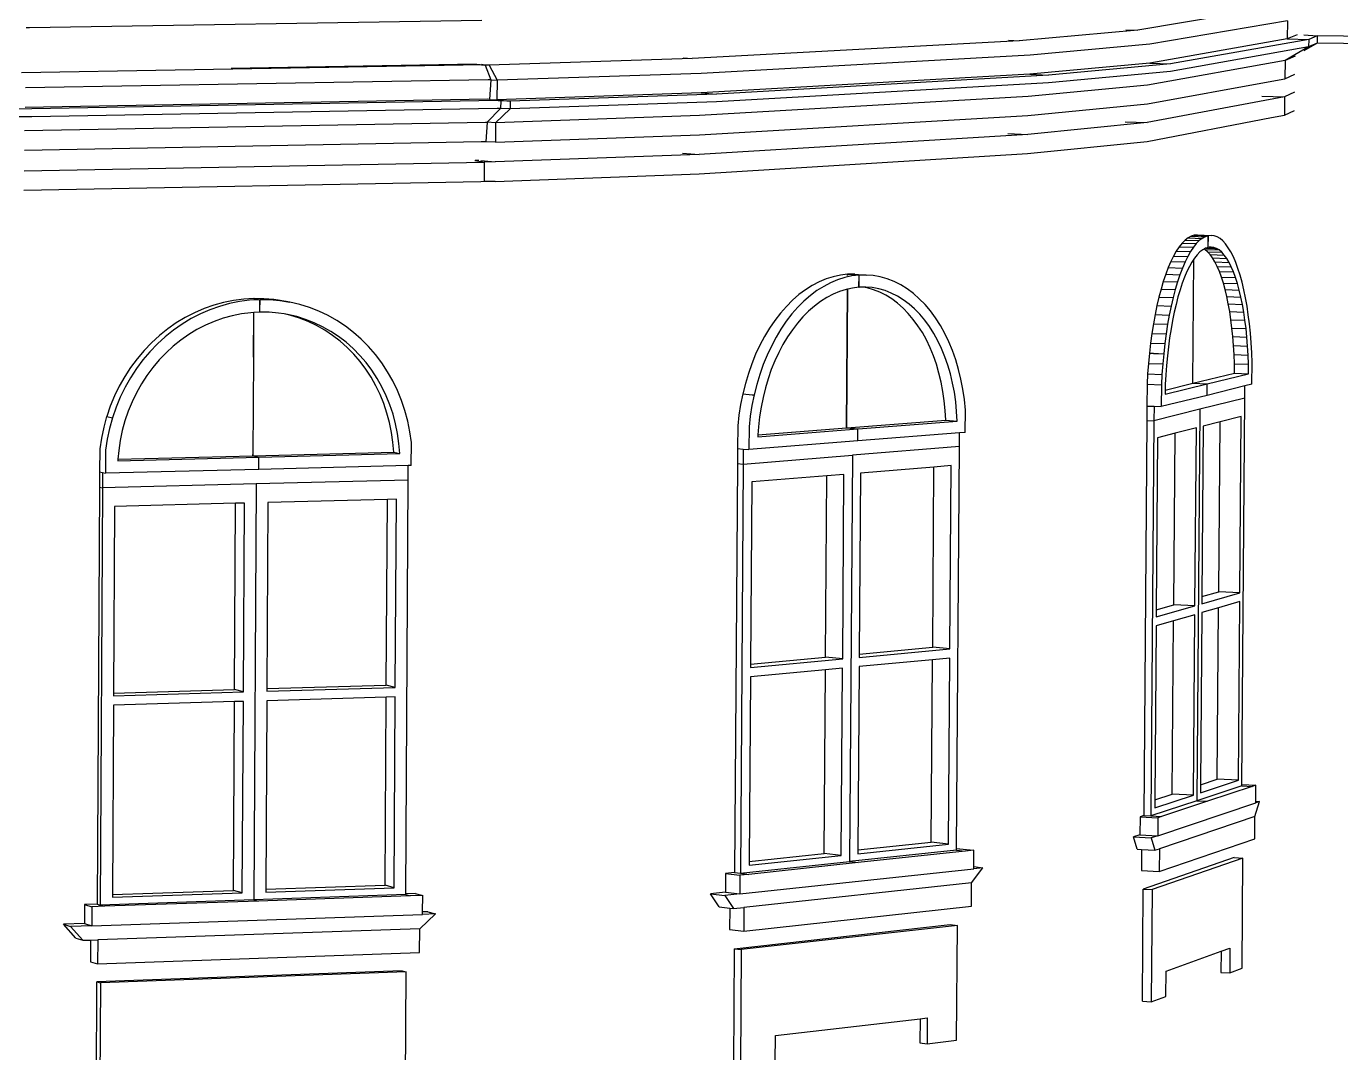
# Model space of a CAD drawing. Extents: x -106 to 80, y -44 to 65.
# Drawn here: x 38.04 to 60.2, y -23.61 to -6.31 of the extents above; entities that cross this region are included whole.
import ezdxf

# ---------------------------------------------------------------- set-up
doc = ezdxf.new("R2010")
doc.units = 0
doc.layers.get('0').update_dxf_attribs({"linetype": 'CONTINUOUS'})

msp = doc.modelspace()

# ---------------------------------------------------------------- linework, layer by layer
for p, q in [((59.089, -5.986), (56.778, -6.374)), ((38.095, -6.334), (38.04, -6.334)), ((45.72, -6.209), (38.095, -6.334)), ((56.778, -6.374), (54.779, -6.553)), ((56.575, -6.367), (56.778, -6.374)), ((59.299, -6.215), (56.981, -6.612)), ((59.299, -6.215), (59.295, -6.522)), ((54.779, -6.553), (49.267, -6.852)), ((54.597, -6.543), (54.779, -6.553)), ((56.981, -6.612), (54.961, -6.795)), ((59.295, -6.522), (56.978, -6.928)), ((59.659, -6.531), (57.33, -6.941)), ((59.463, -6.45), (59.295, -6.522)), ((59.295, -6.522), (59.659, -6.531)), ((59.799, -6.592), (59.576, -6.724)), ((59.578, -6.452), (59.8, -6.47)), ((59.659, -6.531), (59.658, -6.654)), ((59.799, -6.592), (59.658, -6.654)), ((59.8, -6.47), (59.659, -6.531)), ((59.8, -6.47), (59.799, -6.592)), ((62.866, -6.637), (59.799, -6.592)), ((62.867, -6.514), (59.8, -6.47)), ((49.267, -6.852), (45.845, -6.965)), ((49.116, -6.841), (49.267, -6.852)), ((49.116, -6.841), (49.116, -6.841)), ((54.961, -6.795), (49.418, -7.102)), ((59.658, -6.654), (57.329, -7.068)), ((59.658, -6.654), (59.26, -6.883)), ((59.429, -6.809), (59.26, -6.883)), ((45.732, -6.959), (37.96, -7.092)), ((45.631, -6.948), (41.493, -7.019)), ((45.631, -6.948), (45.665, -6.95)), ((45.665, -6.95), (45.665, -6.952)), ((45.665, -6.95), (45.693, -6.951)), ((45.665, -6.95), (45.715, -6.955)), ((45.715, -6.952), (45.715, -6.952)), ((45.715, -6.952), (45.715, -6.952)), ((45.715, -6.952), (45.715, -6.952)), ((45.715, -6.952), (45.715, -6.952)), ((45.715, -6.952), (45.845, -6.965)), ((45.777, -6.961), (45.715, -6.952)), ((45.715, -6.955), (45.715, -6.955)), ((45.715, -6.955), (45.777, -6.961)), ((45.777, -6.961), (45.732, -6.959)), ((45.777, -6.961), (45.872, -7.212)), ((45.845, -6.965), (45.777, -6.961)), ((45.845, -6.965), (45.976, -7.217)), ((56.978, -6.928), (54.958, -7.116)), ((57.329, -7.068), (55.274, -7.261)), ((57.33, -6.941), (55.275, -7.133)), ((59.26, -6.883), (56.944, -7.299)), ((56.978, -6.928), (57.33, -6.941)), ((59.26, -6.883), (59.257, -7.191)), ((45.825, -7.21), (38.025, -7.346)), ((45.872, -7.212), (45.825, -7.21)), ((45.872, -7.212), (45.851, -7.541)), ((45.872, -7.212), (45.976, -7.217)), ((45.976, -7.217), (45.973, -7.547)), ((49.418, -7.102), (45.976, -7.217)), ((54.958, -7.116), (49.415, -7.43)), ((55.274, -7.261), (49.677, -7.582)), ((55.275, -7.133), (49.678, -7.451)), ((56.944, -7.299), (54.928, -7.491)), ((54.958, -7.116), (55.275, -7.133)), ((56.941, -7.615), (59.035, -7.231)), ((59.035, -7.231), (59.257, -7.191)), ((59.257, -7.191), (59.425, -7.115)), ((49.415, -7.43), (45.973, -7.547)), ((49.678, -7.451), (46.2, -7.57)), ((54.928, -7.491), (49.39, -7.813)), ((49.415, -7.43), (49.678, -7.451)), ((59.253, -7.498), (56.938, -7.931)), ((58.866, -7.488), (59.253, -7.498)), ((59.253, -7.498), (59.25, -7.805)), ((59.422, -7.42), (59.253, -7.498)), ((38.136, -7.699), (34.989, -7.72)), ((45.813, -7.539), (38.023, -7.678)), ((45.981, -7.691), (38.135, -7.832)), ((45.986, -7.559), (38.136, -7.699)), ((46.034, -7.694), (45.81, -7.926)), ((45.851, -7.541), (45.813, -7.539)), ((45.851, -7.541), (46.042, -7.562)), ((45.851, -7.541), (45.973, -7.547)), ((46.199, -7.702), (45.951, -7.934)), ((45.973, -7.547), (46.2, -7.57)), ((46.034, -7.694), (45.981, -7.691)), ((46.042, -7.562), (45.986, -7.559)), ((46.042, -7.562), (46.034, -7.694)), ((46.199, -7.702), (46.034, -7.694)), ((46.2, -7.57), (46.042, -7.562)), ((46.2, -7.57), (46.199, -7.702)), ((49.677, -7.582), (46.199, -7.702)), ((54.925, -7.812), (56.941, -7.615)), ((59.25, -7.805), (59.418, -7.726)), ((38.135, -7.832), (35.777, -7.848)), ((38.012, -8.067), (45.784, -7.925)), ((45.784, -7.925), (45.81, -7.926)), ((45.81, -7.926), (45.788, -8.255)), ((45.951, -7.934), (45.81, -7.926)), ((45.951, -7.934), (45.948, -8.263)), ((49.39, -7.813), (45.951, -7.934)), ((49.387, -8.14), (54.925, -7.812)), ((56.938, -7.931), (54.922, -8.132)), ((56.563, -7.917), (56.938, -7.931)), ((56.934, -8.247), (59.03, -7.847)), ((59.03, -7.847), (59.25, -7.805)), ((45.948, -8.263), (49.387, -8.14)), ((54.922, -8.132), (49.384, -8.467)), ((54.586, -8.113), (54.922, -8.132)), ((45.707, -8.256), (38.01, -8.399)), ((45.772, -8.255), (45.707, -8.256)), ((45.707, -8.256), (45.707, -8.256)), ((45.788, -8.255), (45.772, -8.255)), ((45.948, -8.263), (45.788, -8.255)), ((54.919, -8.452), (56.934, -8.247)), ((38.002, -8.745), (45.761, -8.597)), ((45.6, -8.57), (45.606, -8.571)), ((45.671, -8.568), (45.606, -8.571)), ((45.606, -8.571), (45.761, -8.597)), ((45.705, -8.568), (45.705, -8.568)), ((45.705, -8.568), (45.705, -8.568)), ((45.705, -8.568), (45.705, -8.568)), ((45.705, -8.568), (45.705, -8.568)), ((45.705, -8.568), (45.946, -8.593)), ((45.761, -8.597), (45.759, -8.926)), ((45.946, -8.593), (45.761, -8.597)), ((49.384, -8.467), (45.946, -8.593)), ((49.105, -8.444), (49.384, -8.467)), ((49.381, -8.794), (54.919, -8.452)), ((45.943, -8.923), (49.381, -8.794)), ((45.703, -8.927), (38, -9.077)), ((45.759, -8.926), (45.703, -8.927)), ((45.703, -8.927), (45.703, -8.927)), ((45.943, -8.923), (45.759, -8.926)), ((57.524, -9.963), (57.475, -10.025)), ((57.574, -9.913), (57.524, -9.963)), ((57.524, -9.963), (57.764, -9.971)), ((57.625, -9.874), (57.574, -9.913)), ((57.574, -9.913), (57.814, -9.921)), ((57.676, -9.846), (57.625, -9.874)), ((57.625, -9.874), (57.864, -9.882)), ((57.726, -9.829), (57.676, -9.846)), ((57.676, -9.846), (57.915, -9.854)), ((57.728, -9.829), (57.726, -9.829)), ((57.726, -9.829), (57.728, -9.829)), ((57.777, -9.824), (57.728, -9.829)), ((57.728, -9.829), (57.967, -9.837)), ((57.728, -9.829), (57.728, -9.829)), ((57.728, -9.829), (57.966, -9.837)), ((57.814, -9.921), (57.764, -9.971)), ((57.777, -9.824), (58.016, -9.832)), ((57.864, -9.882), (57.814, -9.921)), ((57.915, -9.854), (57.864, -9.882)), ((57.966, -9.837), (57.915, -9.854)), ((57.964, -10.034), (57.966, -9.837)), ((57.965, -10.034), (57.967, -9.837)), ((58.016, -9.832), (57.967, -9.837)), ((58.066, -9.838), (58.016, -9.832)), ((58.116, -9.856), (58.066, -9.838)), ((58.165, -9.886), (58.116, -9.856)), ((58.212, -9.926), (58.165, -9.886)), ((58.259, -9.977), (58.212, -9.926)), ((57.38, -10.18), (57.334, -10.272)), ((57.427, -10.097), (57.38, -10.18)), ((57.38, -10.18), (57.62, -10.188)), ((57.475, -10.025), (57.427, -10.097)), ((57.427, -10.097), (57.667, -10.105)), ((57.475, -10.025), (57.715, -10.033)), ((57.62, -10.188), (57.574, -10.28)), ((57.667, -10.105), (57.62, -10.188)), ((57.715, -10.033), (57.667, -10.105)), ((57.764, -9.971), (57.715, -10.033)), ((57.78, -10.158), (57.735, -10.215)), ((57.826, -10.112), (57.78, -10.158)), ((57.872, -10.075), (57.826, -10.112)), ((57.896, -10.062), (57.872, -10.075)), ((57.919, -10.049), (57.896, -10.062)), ((57.909, -10.071), (57.896, -10.062)), ((57.953, -10.108), (57.909, -10.071)), ((57.909, -10.071), (58.148, -10.078)), ((57.93, -10.046), (57.919, -10.049)), ((57.964, -10.035), (57.93, -10.046)), ((57.93, -10.046), (58.077, -10.051)), ((57.996, -10.155), (57.953, -10.108)), ((57.953, -10.108), (58.192, -10.116)), ((57.964, -10.034), (57.965, -10.034)), ((57.964, -10.035), (57.964, -10.034)), ((57.98, -10.033), (57.965, -10.034)), ((58.012, -10.029), (57.98, -10.033)), ((57.98, -10.033), (58.058, -10.035)), ((58.038, -10.212), (57.996, -10.155)), ((57.996, -10.155), (58.235, -10.163)), ((58.058, -10.035), (58.012, -10.029)), ((58.071, -10.04), (58.058, -10.035)), ((58.077, -10.051), (58.071, -10.04)), ((58.103, -10.052), (58.071, -10.04)), ((58.077, -10.051), (58.103, -10.052)), ((58.148, -10.078), (58.103, -10.052)), ((58.192, -10.116), (58.148, -10.078)), ((58.235, -10.163), (58.192, -10.116)), ((58.276, -10.22), (58.235, -10.163)), ((58.304, -10.04), (58.259, -9.977)), ((58.348, -10.112), (58.304, -10.04)), ((58.389, -10.195), (58.348, -10.112)), ((57.29, -10.375), (57.248, -10.487)), ((57.334, -10.272), (57.29, -10.375)), ((57.29, -10.375), (57.53, -10.383)), ((57.334, -10.272), (57.574, -10.28)), ((57.53, -10.383), (57.488, -10.495)), ((57.574, -10.28), (57.53, -10.383)), ((57.648, -10.357), (57.606, -10.443)), ((57.691, -10.281), (57.648, -10.357)), ((57.723, -10.233), (57.691, -10.281)), ((57.707, -12.325), (57.723, -10.233)), ((57.708, -12.324), (57.725, -10.231)), ((57.725, -10.231), (57.723, -10.233)), ((57.735, -10.215), (57.725, -10.231)), ((58.078, -10.279), (58.038, -10.212)), ((58.038, -10.212), (58.276, -10.22)), ((58.116, -10.355), (58.078, -10.279)), ((58.078, -10.279), (58.316, -10.287)), ((58.153, -10.44), (58.116, -10.355)), ((58.116, -10.355), (58.354, -10.363)), ((58.316, -10.287), (58.276, -10.22)), ((58.354, -10.363), (58.316, -10.287)), ((58.391, -10.448), (58.354, -10.363)), ((58.429, -10.288), (58.389, -10.195)), ((58.467, -10.39), (58.429, -10.288)), ((58.502, -10.5), (58.467, -10.39)), ((51.407, -10.615), (51.29, -10.676)), ((51.525, -10.566), (51.407, -10.615)), ((51.599, -10.63), (51.483, -10.691)), ((51.644, -10.528), (51.525, -10.566)), ((51.718, -10.58), (51.599, -10.63)), ((51.765, -10.502), (51.644, -10.528)), ((51.837, -10.542), (51.718, -10.58)), ((51.885, -10.488), (51.765, -10.502)), ((51.957, -10.516), (51.837, -10.542)), ((51.885, -10.511), (51.885, -10.488)), ((51.889, -10.488), (51.885, -10.488)), ((51.885, -10.488), (51.889, -10.488)), ((51.888, -10.511), (51.889, -10.488)), ((52.006, -10.485), (51.889, -10.488)), ((51.889, -10.488), (52.081, -10.502)), ((51.889, -10.488), (52.078, -10.502)), ((51.889, -10.488), (51.889, -10.488)), ((52.078, -10.502), (51.957, -10.516)), ((52.006, -10.485), (52.199, -10.5)), ((52.077, -10.707), (52.078, -10.502)), ((52.08, -10.707), (52.081, -10.502)), ((52.199, -10.5), (52.081, -10.502)), ((52.319, -10.509), (52.199, -10.5)), ((52.437, -10.531), (52.319, -10.509)), ((52.554, -10.564), (52.437, -10.531)), ((52.669, -10.609), (52.554, -10.564)), ((52.781, -10.665), (52.669, -10.609)), ((57.207, -10.607), (57.169, -10.736)), ((57.248, -10.487), (57.207, -10.607)), ((57.207, -10.607), (57.447, -10.615)), ((57.248, -10.487), (57.488, -10.495)), ((57.447, -10.615), (57.409, -10.744)), ((57.488, -10.495), (57.447, -10.615)), ((57.566, -10.537), (57.527, -10.64)), ((57.606, -10.443), (57.566, -10.537)), ((58.188, -10.534), (58.153, -10.44)), ((58.153, -10.44), (58.391, -10.448)), ((58.22, -10.636), (58.188, -10.534)), ((58.188, -10.534), (58.426, -10.542)), ((58.426, -10.542), (58.391, -10.448)), ((58.458, -10.644), (58.426, -10.542)), ((58.535, -10.62), (58.502, -10.5)), ((58.566, -10.747), (58.535, -10.62)), ((51.065, -10.831), (50.958, -10.925)), ((51.176, -10.748), (51.065, -10.831)), ((51.258, -10.846), (51.15, -10.94)), ((51.29, -10.676), (51.176, -10.748)), ((51.369, -10.763), (51.258, -10.846)), ((51.483, -10.691), (51.369, -10.763)), ((51.64, -10.825), (51.534, -10.881)), ((51.749, -10.779), (51.64, -10.825)), ((51.859, -10.744), (51.749, -10.779)), ((51.884, -10.739), (51.859, -10.744)), ((51.867, -13.078), (51.884, -10.739)), ((51.871, -13.078), (51.887, -10.738)), ((51.887, -10.738), (51.884, -10.739)), ((51.969, -10.72), (51.887, -10.738)), ((52.077, -10.707), (51.969, -10.72)), ((52.077, -10.707), (52.08, -10.707)), ((52.077, -10.707), (52.077, -10.707)), ((52.145, -10.705), (52.08, -10.707)), ((52.217, -10.718), (52.145, -10.705)), ((52.191, -10.705), (52.145, -10.705)), ((52.301, -10.713), (52.191, -10.705)), ((52.324, -10.749), (52.217, -10.718)), ((52.41, -10.733), (52.301, -10.713)), ((52.429, -10.79), (52.324, -10.749)), ((52.517, -10.763), (52.41, -10.733)), ((52.532, -10.842), (52.429, -10.79)), ((52.622, -10.805), (52.517, -10.763)), ((52.632, -10.904), (52.532, -10.842)), ((52.725, -10.856), (52.622, -10.805)), ((52.825, -10.918), (52.725, -10.856)), ((52.889, -10.732), (52.781, -10.665)), ((52.994, -10.81), (52.889, -10.732)), ((53.095, -10.899), (52.994, -10.81)), ((57.169, -10.736), (57.133, -10.872)), ((57.169, -10.736), (57.409, -10.744)), ((57.409, -10.744), (57.373, -10.881)), ((57.49, -10.751), (57.455, -10.869)), ((57.527, -10.64), (57.49, -10.751)), ((58.251, -10.746), (58.22, -10.636)), ((58.22, -10.636), (58.458, -10.644)), ((58.279, -10.863), (58.251, -10.746)), ((58.251, -10.746), (58.488, -10.754)), ((58.488, -10.754), (58.458, -10.644)), ((58.516, -10.871), (58.488, -10.754)), ((58.594, -10.882), (58.566, -10.747)), ((41.037, -11.066), (40.877, -11.136)), ((41.201, -11.009), (41.037, -11.066)), ((41.3, -11.028), (41.136, -11.085)), ((41.367, -10.963), (41.201, -11.009)), ((41.467, -10.982), (41.3, -11.028)), ((41.536, -10.929), (41.367, -10.963)), ((41.636, -10.948), (41.467, -10.982)), ((41.706, -10.907), (41.536, -10.929)), ((41.806, -10.926), (41.636, -10.948)), ((41.876, -10.897), (41.706, -10.907)), ((41.976, -10.916), (41.806, -10.926)), ((41.881, -10.897), (41.876, -10.897)), ((41.876, -10.897), (41.881, -10.898)), ((41.881, -10.898), (41.881, -10.897)), ((42.047, -10.899), (41.881, -10.897)), ((41.881, -10.897), (41.981, -10.916)), ((41.881, -10.898), (41.976, -10.916)), ((41.975, -11.093), (41.976, -10.916)), ((41.98, -11.093), (41.981, -10.916)), ((42.147, -10.918), (41.981, -10.916)), ((42.216, -10.914), (42.047, -10.899)), ((42.317, -10.933), (42.147, -10.918)), ((42.321, -10.931), (42.216, -10.914)), ((42.359, -10.939), (42.317, -10.933)), ((42.359, -10.939), (42.321, -10.931)), ((42.384, -10.941), (42.321, -10.931)), ((42.422, -10.949), (42.359, -10.939)), ((42.422, -10.949), (42.384, -10.941)), ((42.384, -10.941), (42.485, -10.959)), ((42.485, -10.959), (42.422, -10.949)), ((42.65, -10.998), (42.485, -10.959)), ((42.813, -11.048), (42.65, -10.998)), ((42.972, -11.11), (42.813, -11.048)), ((50.854, -11.028), (50.754, -11.142)), ((50.958, -10.925), (50.854, -11.028)), ((51.047, -11.043), (50.947, -11.157)), ((51.15, -10.94), (51.047, -11.043)), ((51.327, -11.024), (51.229, -11.11)), ((51.429, -10.947), (51.327, -11.024)), ((51.534, -10.881), (51.429, -10.947)), ((52.728, -10.975), (52.632, -10.904)), ((52.821, -11.057), (52.728, -10.975)), ((52.909, -11.148), (52.821, -11.057)), ((52.921, -10.99), (52.825, -10.918)), ((53.014, -11.072), (52.921, -10.99)), ((53.102, -11.162), (53.014, -11.072)), ((53.192, -10.998), (53.095, -10.899)), ((53.283, -11.106), (53.192, -10.998)), ((57.099, -11.016), (57.068, -11.166)), ((57.133, -10.872), (57.099, -11.016)), ((57.099, -11.016), (57.34, -11.024)), ((57.133, -10.872), (57.373, -10.881)), ((57.34, -11.024), (57.309, -11.175)), ((57.373, -10.881), (57.34, -11.024)), ((57.422, -10.995), (57.392, -11.127)), ((57.455, -10.869), (57.422, -10.995)), ((58.304, -10.987), (58.279, -10.863)), ((58.279, -10.863), (58.516, -10.871)), ((58.327, -11.117), (58.304, -10.987)), ((58.304, -10.987), (58.542, -10.995)), ((58.542, -10.995), (58.516, -10.871)), ((58.565, -11.125), (58.542, -10.995)), ((58.619, -11.023), (58.594, -10.882)), ((58.641, -11.171), (58.619, -11.023)), ((40.721, -11.216), (40.569, -11.307)), ((40.82, -11.235), (40.668, -11.326)), ((40.877, -11.136), (40.721, -11.216)), ((40.976, -11.155), (40.82, -11.235)), ((41.136, -11.085), (40.976, -11.155)), ((41.208, -11.282), (41.061, -11.345)), ((41.359, -11.229), (41.208, -11.282)), ((41.512, -11.186), (41.359, -11.229)), ((41.667, -11.155), (41.512, -11.186)), ((41.823, -11.135), (41.667, -11.155)), ((41.875, -11.132), (41.823, -11.135)), ((41.871, -11.886), (41.875, -11.132)), ((41.875, -11.886), (41.879, -11.131)), ((41.879, -11.131), (41.875, -11.132)), ((41.975, -11.126), (41.879, -11.131)), ((41.98, -11.093), (41.975, -11.093)), ((41.975, -11.108), (41.975, -11.093)), ((41.98, -11.108), (41.975, -11.108)), ((41.975, -11.125), (41.975, -11.108)), ((41.975, -11.125), (41.98, -11.125)), ((41.975, -11.126), (41.975, -11.125)), ((41.98, -11.108), (41.98, -11.093)), ((41.98, -11.125), (41.98, -11.108)), ((42.136, -11.128), (41.98, -11.125)), ((42.292, -11.141), (42.136, -11.128)), ((42.386, -11.156), (42.292, -11.141)), ((42.498, -11.182), (42.386, -11.156)), ((42.446, -11.165), (42.386, -11.156)), ((42.599, -11.201), (42.446, -11.165)), ((42.647, -11.228), (42.498, -11.182)), ((42.748, -11.247), (42.599, -11.201)), ((42.793, -11.285), (42.647, -11.228)), ((42.894, -11.304), (42.748, -11.247)), ((42.935, -11.353), (42.793, -11.285)), ((43.127, -11.184), (42.972, -11.11)), ((43.276, -11.268), (43.127, -11.184)), ((43.42, -11.363), (43.276, -11.268)), ((50.66, -11.264), (50.57, -11.396)), ((50.754, -11.142), (50.66, -11.264)), ((50.852, -11.279), (50.763, -11.411)), ((50.947, -11.157), (50.852, -11.279)), ((51.133, -11.205), (51.042, -11.31)), ((51.229, -11.11), (51.133, -11.205)), ((52.993, -11.247), (52.909, -11.148)), ((53.072, -11.355), (52.993, -11.247)), ((53.186, -11.262), (53.102, -11.162)), ((53.265, -11.37), (53.186, -11.262)), ((53.369, -11.223), (53.283, -11.106)), ((53.45, -11.35), (53.369, -11.223)), ((57.068, -11.166), (57.04, -11.322)), ((57.068, -11.166), (57.309, -11.175)), ((57.309, -11.175), (57.281, -11.331)), ((57.363, -11.265), (57.338, -11.409)), ((57.392, -11.127), (57.363, -11.265)), ((58.347, -11.253), (58.327, -11.117)), ((58.327, -11.117), (58.565, -11.125)), ((58.365, -11.394), (58.347, -11.253)), ((58.347, -11.253), (58.585, -11.261)), ((58.585, -11.261), (58.565, -11.125)), ((58.602, -11.402), (58.585, -11.261)), ((58.66, -11.324), (58.641, -11.171)), ((40.284, -11.521), (40.151, -11.642)), ((40.424, -11.409), (40.284, -11.521)), ((40.522, -11.428), (40.383, -11.54)), ((40.569, -11.307), (40.424, -11.409)), ((40.668, -11.326), (40.522, -11.428)), ((40.779, -11.504), (40.645, -11.597)), ((40.918, -11.42), (40.779, -11.504)), ((41.061, -11.345), (40.918, -11.42)), ((43.036, -11.372), (42.894, -11.304)), ((43.072, -11.43), (42.935, -11.353)), ((43.173, -11.45), (43.036, -11.372)), ((43.204, -11.518), (43.072, -11.43)), ((43.305, -11.537), (43.173, -11.45)), ((43.33, -11.614), (43.204, -11.518)), ((43.557, -11.468), (43.42, -11.363)), ((43.688, -11.583), (43.557, -11.468)), ((50.57, -11.396), (50.486, -11.535)), ((50.763, -11.411), (50.679, -11.55)), ((50.955, -11.423), (50.873, -11.543)), ((51.042, -11.31), (50.955, -11.423)), ((53.146, -11.471), (53.072, -11.355)), ((53.214, -11.595), (53.146, -11.471)), ((53.339, -11.486), (53.265, -11.37)), ((53.407, -11.61), (53.339, -11.486)), ((53.524, -11.484), (53.45, -11.35)), ((53.592, -11.626), (53.524, -11.484)), ((57.014, -11.483), (56.992, -11.649)), ((57.04, -11.322), (57.014, -11.483)), ((57.014, -11.483), (57.255, -11.492)), ((57.04, -11.322), (57.281, -11.331)), ((57.255, -11.492), (57.233, -11.657)), ((57.281, -11.331), (57.255, -11.492)), ((57.338, -11.409), (57.314, -11.557)), ((58.38, -11.539), (58.365, -11.394)), ((58.365, -11.394), (58.602, -11.402)), ((58.617, -11.548), (58.602, -11.402)), ((58.676, -11.482), (58.66, -11.324)), ((58.689, -11.645), (58.676, -11.482)), ((40.151, -11.642), (40.026, -11.772)), ((40.25, -11.661), (40.124, -11.792)), ((40.383, -11.54), (40.25, -11.661)), ((40.517, -11.7), (40.396, -11.812)), ((40.645, -11.597), (40.517, -11.7)), ((43.431, -11.634), (43.305, -11.537)), ((43.449, -11.72), (43.33, -11.614)), ((43.551, -11.74), (43.431, -11.634)), ((43.562, -11.834), (43.449, -11.72)), ((43.663, -11.854), (43.551, -11.74)), ((43.811, -11.707), (43.688, -11.583)), ((43.926, -11.84), (43.811, -11.707)), ((50.408, -11.682), (50.336, -11.835)), ((50.486, -11.535), (50.408, -11.682)), ((50.601, -11.697), (50.529, -11.851)), ((50.679, -11.55), (50.601, -11.697)), ((50.796, -11.672), (50.725, -11.807)), ((50.873, -11.543), (50.796, -11.672)), ((53.277, -11.725), (53.214, -11.595)), ((53.333, -11.862), (53.277, -11.725)), ((53.47, -11.741), (53.407, -11.61)), ((53.526, -11.878), (53.47, -11.741)), ((53.654, -11.775), (53.592, -11.626)), ((56.992, -11.649), (56.973, -11.817)), ((56.992, -11.649), (57.233, -11.657)), ((57.233, -11.657), (57.214, -11.826)), ((57.294, -11.709), (57.277, -11.864)), ((57.314, -11.557), (57.294, -11.709)), ((58.391, -11.689), (58.38, -11.539)), ((58.38, -11.539), (58.617, -11.548)), ((58.4, -11.841), (58.391, -11.689)), ((58.391, -11.689), (58.629, -11.697)), ((58.629, -11.697), (58.617, -11.548)), ((58.638, -11.85), (58.629, -11.697)), ((58.699, -11.811), (58.689, -11.645)), ((39.908, -11.911), (39.799, -12.057)), ((40.007, -11.931), (39.898, -12.077)), ((40.026, -11.772), (39.908, -11.911)), ((40.124, -11.792), (40.007, -11.931)), ((40.281, -11.932), (40.173, -12.06)), ((40.396, -11.812), (40.281, -11.932)), ((41.871, -11.886), (41.862, -13.524)), ((41.866, -13.524), (41.875, -11.886)), ((41.871, -11.886), (41.875, -11.886)), ((43.667, -11.956), (43.562, -11.834)), ((43.769, -11.976), (43.663, -11.854)), ((43.765, -12.086), (43.667, -11.956)), ((44.032, -11.981), (43.926, -11.84)), ((50.336, -11.835), (50.271, -11.995)), ((50.529, -11.851), (50.464, -12.011)), ((50.659, -11.948), (50.6, -12.095)), ((50.725, -11.807), (50.659, -11.948)), ((53.383, -12.005), (53.333, -11.862)), ((53.576, -12.02), (53.526, -11.878)), ((53.709, -11.93), (53.654, -11.775)), ((53.756, -12.091), (53.709, -11.93)), ((56.973, -11.818), (56.957, -11.99)), ((56.973, -11.817), (56.973, -11.818)), ((56.973, -11.817), (57.04, -11.819)), ((56.973, -11.817), (56.974, -11.818)), ((56.973, -11.818), (57.04, -11.821)), ((57.04, -11.819), (57.04, -11.821)), ((57.04, -11.819), (57.214, -11.826)), ((57.04, -11.821), (57.214, -11.827)), ((57.214, -11.827), (57.198, -11.999)), ((57.214, -11.826), (57.214, -11.827)), ((57.277, -11.864), (57.262, -12.023)), ((58.406, -11.997), (58.4, -11.841)), ((58.4, -11.841), (58.638, -11.85)), ((58.643, -12.005), (58.638, -11.85)), ((58.705, -11.98), (58.699, -11.811)), ((39.799, -12.057), (39.699, -12.211)), ((39.898, -12.077), (39.797, -12.231)), ((40.173, -12.06), (40.073, -12.195)), ((43.854, -12.223), (43.765, -12.086)), ((43.866, -12.106), (43.769, -11.976)), ((43.956, -12.243), (43.866, -12.106)), ((44.13, -12.13), (44.032, -11.981)), ((44.218, -12.285), (44.13, -12.13)), ((50.213, -12.161), (50.162, -12.331)), ((50.271, -11.995), (50.213, -12.161)), ((50.405, -12.177), (50.354, -12.347)), ((50.464, -12.011), (50.405, -12.177)), ((50.6, -12.095), (50.547, -12.248)), ((53.426, -12.153), (53.383, -12.005)), ((53.463, -12.305), (53.426, -12.153)), ((53.619, -12.168), (53.576, -12.02)), ((53.656, -12.321), (53.619, -12.168)), ((53.796, -12.256), (53.756, -12.091)), ((56.944, -12.165), (56.934, -12.341)), ((56.957, -11.99), (56.944, -12.165)), ((56.944, -12.165), (57.185, -12.174)), ((56.957, -11.99), (57.198, -11.999)), ((57.185, -12.174), (57.175, -12.35)), ((57.198, -11.999), (57.185, -12.174)), ((57.25, -12.183), (57.242, -12.345)), ((57.262, -12.023), (57.25, -12.183)), ((57.708, -12.324), (58.409, -12.154)), ((57.947, -12.333), (58.646, -12.163)), ((58.409, -12.154), (58.406, -11.997)), ((58.406, -11.997), (58.643, -12.005)), ((58.409, -12.154), (58.646, -12.163)), ((58.646, -12.163), (58.643, -12.005)), ((58.702, -12.341), (58.705, -11.98)), ((39.608, -12.372), (39.527, -12.538)), ((39.699, -12.211), (39.608, -12.372)), ((39.706, -12.392), (39.625, -12.558)), ((39.797, -12.231), (39.706, -12.392)), ((39.981, -12.336), (39.898, -12.484)), ((40.073, -12.195), (39.981, -12.336)), ((43.934, -12.365), (43.854, -12.223)), ((44.006, -12.514), (43.934, -12.365)), ((44.036, -12.386), (43.956, -12.243)), ((44.108, -12.534), (44.036, -12.386)), ((44.297, -12.447), (44.218, -12.285)), ((50.162, -12.331), (50.118, -12.504)), ((50.354, -12.347), (50.311, -12.52)), ((50.5, -12.404), (50.46, -12.564)), ((50.547, -12.248), (50.5, -12.404)), ((53.493, -12.461), (53.463, -12.305)), ((53.686, -12.477), (53.656, -12.321)), ((53.829, -12.426), (53.796, -12.256)), ((56.934, -12.341), (56.932, -12.709)), ((56.934, -12.341), (57.175, -12.35)), ((57.175, -12.35), (57.173, -12.718)), ((57.237, -12.507), (57.946, -12.334)), ((57.239, -12.438), (57.707, -12.325)), ((57.242, -12.345), (57.239, -12.438)), ((57.707, -12.325), (57.708, -12.324)), ((57.707, -12.325), (57.946, -12.334)), ((57.708, -12.324), (57.947, -12.333)), ((57.945, -12.528), (57.946, -12.334)), ((58.583, -12.37), (57.945, -12.528)), ((57.946, -12.334), (57.947, -12.333)), ((58.582, -12.575), (58.583, -12.37)), ((58.702, -12.341), (58.583, -12.37)), ((39.527, -12.538), (39.456, -12.709)), ((39.625, -12.558), (39.554, -12.73)), ((39.898, -12.484), (39.824, -12.637)), ((44.069, -12.668), (44.006, -12.514)), ((44.171, -12.688), (44.108, -12.534)), ((44.365, -12.614), (44.297, -12.447)), ((44.423, -12.786), (44.365, -12.614)), ((50.118, -12.505), (50.082, -12.683)), ((50.118, -12.504), (50.118, -12.505)), ((50.118, -12.504), (50.275, -12.517)), ((50.118, -12.504), (50.121, -12.505)), ((50.31, -12.521), (50.274, -12.699)), ((50.275, -12.517), (50.275, -12.518)), ((50.275, -12.517), (50.311, -12.52)), ((50.311, -12.52), (50.31, -12.521)), ((50.46, -12.564), (50.427, -12.727)), ((53.516, -12.621), (53.493, -12.461)), ((53.531, -12.783), (53.516, -12.621)), ((53.709, -12.637), (53.686, -12.477)), ((53.855, -12.6), (53.829, -12.426)), ((53.872, -12.776), (53.855, -12.6)), ((57.945, -12.528), (57.173, -12.718)), ((57.239, -12.438), (57.237, -12.507)), ((58.582, -12.575), (57.826, -12.763)), ((58.531, -19.088), (58.582, -12.575)), ((39.456, -12.709), (39.396, -12.884)), ((39.554, -12.73), (39.494, -12.905)), ((39.759, -12.794), (39.704, -12.956)), ((39.824, -12.637), (39.759, -12.794)), ((44.121, -12.826), (44.069, -12.668)), ((44.165, -12.988), (44.121, -12.826)), ((44.224, -12.846), (44.171, -12.688)), ((44.267, -13.008), (44.224, -12.846)), ((44.471, -12.963), (44.423, -12.786)), ((50.082, -12.683), (50.053, -12.863)), ((50.274, -12.699), (50.246, -12.879)), ((50.427, -12.727), (50.402, -12.893)), ((53.54, -12.947), (53.531, -12.783)), ((53.724, -12.799), (53.709, -12.637)), ((53.733, -12.963), (53.724, -12.799)), ((53.869, -13.152), (53.872, -12.776)), ((56.932, -12.709), (56.93, -12.952)), ((56.932, -12.709), (57.052, -12.713)), ((57.052, -12.713), (57.05, -12.957)), ((57.826, -12.763), (57.05, -12.957)), ((57.052, -12.713), (57.173, -12.718)), ((57.826, -12.763), (57.775, -19.361)), ((39.345, -13.064), (39.306, -13.247)), ((39.395, -12.885), (39.345, -13.064)), ((39.396, -12.884), (39.395, -12.885)), ((39.396, -12.884), (39.494, -12.905)), ((39.493, -12.906), (39.443, -13.085)), ((39.494, -12.905), (39.493, -12.906)), ((39.704, -12.956), (39.658, -13.121)), ((44.198, -13.152), (44.165, -12.988)), ((44.3, -13.173), (44.267, -13.008)), ((44.508, -13.142), (44.471, -12.963)), ((50.033, -13.044), (50.03, -13.425)), ((50.053, -12.863), (50.033, -13.044)), ((50.225, -13.061), (50.223, -13.442)), ((50.246, -12.879), (50.225, -13.061)), ((50.383, -13.06), (50.374, -13.195)), ((50.402, -12.893), (50.383, -13.06)), ((51.871, -13.078), (53.54, -12.947)), ((52.063, -13.094), (53.733, -12.963)), ((53.54, -12.947), (53.733, -12.963)), ((56.93, -12.952), (56.879, -19.611)), ((56.93, -12.952), (57.05, -12.957)), ((57.05, -12.957), (56.999, -19.617)), ((57.882, -13.048), (57.86, -15.921)), ((58.165, -12.977), (57.882, -13.048)), ((58.143, -15.839), (58.165, -12.977)), ((58.522, -12.886), (58.165, -12.977)), ((58.499, -15.855), (58.522, -12.886)), ((39.306, -13.247), (39.278, -13.431)), ((39.404, -13.268), (39.376, -13.452)), ((39.443, -13.085), (39.404, -13.268)), ((39.623, -13.289), (39.598, -13.458)), ((39.658, -13.121), (39.623, -13.289)), ((44.221, -13.32), (44.198, -13.152)), ((44.323, -13.341), (44.3, -13.173)), ((44.533, -13.324), (44.508, -13.142)), ((50.372, -13.227), (52.06, -13.095)), ((50.374, -13.195), (50.372, -13.227)), ((50.374, -13.195), (51.867, -13.078)), ((51.867, -13.078), (51.871, -13.078)), ((51.867, -13.078), (52.06, -13.095)), ((51.871, -13.078), (52.063, -13.094)), ((52.059, -13.296), (52.06, -13.095)), ((53.773, -13.16), (52.059, -13.296)), ((52.06, -13.095), (52.063, -13.094)), ((53.771, -13.393), (53.773, -13.16)), ((53.869, -13.152), (53.773, -13.16)), ((57.11, -13.243), (57.088, -16.143)), ((57.405, -13.168), (57.11, -13.243)), ((57.383, -16.058), (57.405, -13.168)), ((57.765, -13.078), (57.405, -13.168)), ((57.742, -16.074), (57.765, -13.078)), ((39.278, -13.431), (39.276, -13.819)), ((39.376, -13.452), (39.374, -13.841)), ((39.598, -13.458), (39.585, -13.605)), ((41.866, -13.548), (44.234, -13.488)), ((41.966, -13.569), (44.336, -13.51)), ((44.234, -13.488), (44.221, -13.32)), ((44.234, -13.488), (44.336, -13.51)), ((44.336, -13.51), (44.323, -13.341)), ((44.531, -13.711), (44.533, -13.324)), ((50.03, -13.425), (50.028, -13.677)), ((50.03, -13.425), (50.126, -13.434)), ((50.126, -13.434), (50.125, -13.686)), ((50.126, -13.434), (50.223, -13.442)), ((52.059, -13.296), (50.223, -13.442)), ((53.771, -13.393), (51.967, -13.538)), ((53.722, -20.174), (53.771, -13.393)), ((39.583, -13.629), (41.962, -13.569)), ((39.585, -13.605), (39.583, -13.629)), ((39.585, -13.605), (41.861, -13.548)), ((41.861, -13.538), (41.862, -13.524)), ((41.861, -13.538), (41.866, -13.538)), ((41.861, -13.547), (41.861, -13.538)), ((41.866, -13.548), (41.861, -13.547)), ((41.861, -13.548), (41.861, -13.547)), ((41.861, -13.548), (41.962, -13.569)), ((41.861, -13.548), (41.866, -13.548)), ((41.862, -13.524), (41.866, -13.524)), ((41.866, -13.538), (41.866, -13.524)), ((41.866, -13.548), (41.866, -13.538)), ((41.866, -13.548), (41.966, -13.569)), ((41.96, -13.776), (41.962, -13.569)), ((44.48, -13.712), (41.96, -13.776)), ((41.962, -13.569), (41.966, -13.569)), ((44.478, -13.955), (44.48, -13.712)), ((44.531, -13.711), (44.48, -13.712)), ((50.028, -13.677), (49.982, -20.572)), ((50.028, -13.677), (50.125, -13.686)), ((50.125, -13.686), (50.078, -20.584)), ((50.125, -13.686), (51.967, -13.538)), ((51.967, -13.538), (51.919, -20.387)), ((53.342, -13.736), (52.104, -13.837)), ((53.32, -16.773), (53.342, -13.736)), ((53.631, -13.713), (53.342, -13.736)), ((53.609, -16.801), (53.631, -13.713)), ((39.276, -13.819), (39.275, -14.076)), ((39.276, -13.819), (39.325, -13.83)), ((39.325, -13.83), (39.323, -14.087)), ((39.325, -13.83), (39.374, -13.841)), ((41.96, -13.776), (39.374, -13.841)), ((44.478, -13.955), (41.918, -14.02)), ((44.437, -20.927), (44.478, -13.955)), ((51.536, -13.883), (50.271, -13.987)), ((51.515, -16.941), (51.536, -13.883)), ((51.825, -13.86), (51.536, -13.883)), ((51.803, -16.97), (51.825, -13.86)), ((52.104, -13.837), (52.083, -16.888)), ((39.275, -14.076), (39.238, -21.104)), ((39.275, -14.076), (39.323, -14.087)), ((39.323, -14.087), (39.286, -21.118)), ((41.918, -14.02), (39.323, -14.087)), ((41.918, -14.02), (41.878, -21.03)), ((50.271, -13.987), (50.25, -17.059)), ((39.529, -14.401), (39.513, -17.548)), ((41.569, -14.348), (39.529, -14.401)), ((41.551, -17.488), (41.569, -14.348)), ((41.718, -14.344), (41.569, -14.348)), ((41.701, -17.526), (41.718, -14.344)), ((42.114, -14.333), (42.096, -17.471)), ((44.127, -14.281), (42.114, -14.333)), ((44.108, -17.412), (44.127, -14.281)), ((44.28, -14.277), (44.127, -14.281)), ((44.261, -17.45), (44.28, -14.277)), ((57.859, -16.04), (58.499, -15.855)), ((57.86, -15.921), (57.859, -16.04)), ((57.86, -15.921), (58.143, -15.839)), ((58.499, -15.855), (58.143, -15.839)), ((57.087, -16.263), (57.742, -16.074)), ((57.088, -16.143), (57.087, -16.263)), ((57.088, -16.143), (57.383, -16.058)), ((57.742, -16.074), (57.383, -16.058)), ((58.141, -16.108), (57.858, -16.19)), ((58.118, -18.998), (58.141, -16.108)), ((58.497, -16.004), (58.141, -16.108)), ((58.474, -19.016), (58.497, -16.004)), ((57.381, -16.329), (57.086, -16.415)), ((57.359, -19.247), (57.381, -16.329)), ((57.741, -16.225), (57.381, -16.329)), ((57.717, -19.265), (57.741, -16.225)), ((57.858, -16.19), (57.835, -19.091)), ((57.086, -16.415), (57.064, -19.343)), ((52.083, -16.888), (53.32, -16.773)), ((52.083, -16.944), (53.609, -16.801)), ((53.609, -16.801), (53.32, -16.773)), ((50.249, -17.115), (51.803, -16.97)), ((50.25, -17.059), (50.249, -17.115)), ((50.25, -17.059), (51.515, -16.941)), ((51.803, -16.97), (51.515, -16.941)), ((53.319, -16.984), (52.082, -17.1)), ((52.083, -16.888), (52.083, -16.944)), ((53.297, -20.058), (53.319, -16.984)), ((53.608, -16.957), (53.319, -16.984)), ((53.585, -20.091), (53.608, -16.957)), ((50.248, -17.273), (50.228, -20.383)), ((51.513, -17.154), (50.248, -17.273)), ((51.492, -20.249), (51.513, -17.154)), ((51.802, -17.127), (51.513, -17.154)), ((51.78, -20.283), (51.802, -17.127)), ((52.082, -17.1), (52.06, -20.189)), ((39.513, -17.548), (41.551, -17.488)), ((41.701, -17.526), (41.551, -17.488)), ((42.096, -17.471), (44.108, -17.412)), ((42.096, -17.514), (44.261, -17.45)), ((42.096, -17.471), (42.096, -17.514)), ((44.261, -17.45), (44.108, -17.412)), ((41.55, -17.69), (39.512, -17.751)), ((39.513, -17.591), (41.701, -17.526)), ((39.513, -17.548), (39.513, -17.591)), ((41.532, -20.871), (41.55, -17.69)), ((41.7, -17.686), (41.55, -17.69)), ((41.682, -20.914), (41.7, -17.686)), ((42.095, -17.674), (42.077, -20.853)), ((44.107, -17.614), (42.095, -17.674)), ((44.088, -20.785), (44.107, -17.614)), ((44.26, -17.609), (44.107, -17.614)), ((44.241, -20.828), (44.26, -17.609)), ((39.512, -17.751), (39.495, -20.94)), ((57.834, -19.226), (58.474, -19.016)), ((57.835, -19.091), (58.118, -18.998)), ((58.474, -19.016), (58.118, -18.998)), ((57.063, -19.48), (57.717, -19.265)), ((57.064, -19.343), (57.359, -19.247)), ((57.717, -19.265), (57.359, -19.247)), ((58.531, -19.111), (57.775, -19.361)), ((57.835, -19.091), (57.834, -19.226)), ((58.708, -19.12), (57.954, -19.37)), ((58.531, -19.088), (58.77, -19.1)), ((58.531, -19.111), (58.531, -19.088)), ((58.531, -19.111), (58.708, -19.12)), ((58.77, -19.1), (58.708, -19.12)), ((58.767, -19.373), (58.77, -19.1)), ((57.775, -19.361), (56.999, -19.617)), ((57.064, -19.343), (57.063, -19.48)), ((57.114, -19.951), (58.767, -19.397)), ((57.954, -19.37), (57.18, -19.626)), ((57.775, -19.361), (57.954, -19.37)), ((58.752, -19.625), (58.831, -19.376)), ((58.767, -19.373), (58.831, -19.376)), ((58.767, -19.397), (58.767, -19.373)), ((58.831, -19.376), (58.767, -19.397)), ((56.815, -19.632), (56.812, -19.935)), ((56.879, -19.611), (56.815, -19.632)), ((56.815, -19.632), (57.116, -19.648)), ((56.879, -19.611), (56.999, -19.617)), ((56.999, -19.617), (57.18, -19.626)), ((57.116, -19.648), (57.114, -19.951)), ((57.18, -19.626), (57.116, -19.648)), ((58.752, -19.625), (57.142, -20.169)), ((58.749, -20.003), (58.752, -19.625)), ((56.812, -19.935), (56.705, -19.971)), ((56.812, -19.935), (57.114, -19.951)), ((52.06, -20.189), (53.297, -20.058)), ((52.06, -20.253), (53.585, -20.091)), ((53.585, -20.091), (53.297, -20.058)), ((56.766, -20.178), (56.705, -19.971)), ((56.705, -19.971), (57.006, -19.987)), ((57.114, -19.951), (57.006, -19.987)), ((57.006, -19.987), (57.067, -20.194)), ((57.139, -20.554), (58.749, -20.003)), ((50.227, -20.447), (51.78, -20.283)), ((50.228, -20.383), (50.227, -20.447)), ((50.228, -20.383), (51.492, -20.249)), ((51.78, -20.283), (51.492, -20.249)), ((53.722, -20.195), (51.919, -20.387)), ((52.06, -20.189), (52.06, -20.253)), ((53.867, -20.212), (52.064, -20.404)), ((53.773, -20.169), (53.722, -20.174)), ((53.722, -20.195), (53.722, -20.174)), ((53.722, -20.195), (53.867, -20.212)), ((53.773, -20.169), (54.014, -20.196)), ((54.014, -20.196), (53.867, -20.212)), ((54.012, -20.471), (54.014, -20.196)), ((56.766, -20.178), (56.841, -20.182)), ((56.841, -20.182), (56.838, -20.538)), ((56.841, -20.182), (57.067, -20.194)), ((58.403, -20.32), (56.87, -20.849)), ((58.551, -20.328), (57.02, -20.857)), ((57.067, -20.194), (57.142, -20.169)), ((57.142, -20.169), (57.139, -20.554)), ((58.403, -20.32), (58.551, -20.328)), ((58.536, -22.185), (58.551, -20.328)), ((49.83, -20.589), (49.828, -20.903)), ((49.982, -20.572), (49.83, -20.589)), ((49.83, -20.589), (50.071, -20.617)), ((49.982, -20.572), (50.078, -20.584)), ((50.068, -20.931), (54.011, -20.506)), ((50.223, -20.601), (50.071, -20.617)), ((50.078, -20.584), (51.919, -20.387)), ((50.078, -20.584), (50.223, -20.601)), ((52.064, -20.404), (50.223, -20.601)), ((51.919, -20.387), (52.064, -20.404)), ((53.977, -20.742), (54.165, -20.489)), ((54.011, -20.506), (54.012, -20.471)), ((54.165, -20.489), (54.011, -20.506)), ((54.012, -20.471), (54.165, -20.489)), ((56.838, -20.538), (57.139, -20.554)), ((42.077, -20.853), (44.088, -20.785)), ((42.077, -20.901), (44.241, -20.828)), ((44.241, -20.828), (44.088, -20.785)), ((50.071, -20.617), (50.068, -20.931)), ((53.977, -20.742), (50.139, -21.159)), ((53.975, -21.135), (53.977, -20.742)), ((41.878, -21.03), (39.286, -21.118)), ((39.495, -20.94), (41.532, -20.871)), ((39.495, -20.988), (41.682, -20.914)), ((39.495, -20.94), (39.495, -20.988)), ((41.682, -20.914), (41.532, -20.871)), ((44.437, -20.943), (41.878, -21.03)), ((41.878, -21.03), (41.954, -21.052)), ((44.514, -20.965), (41.954, -21.052)), ((42.077, -20.853), (42.077, -20.901)), ((44.595, -20.922), (44.437, -20.927)), ((44.437, -20.943), (44.437, -20.927)), ((44.437, -20.943), (44.514, -20.965)), ((44.723, -20.958), (44.514, -20.965)), ((44.595, -20.922), (44.723, -20.958)), ((44.722, -21.235), (44.723, -20.958)), ((49.828, -20.903), (49.573, -20.93)), ((49.72, -21.15), (49.573, -20.93)), ((49.573, -20.93), (49.814, -20.959)), ((50.068, -20.931), (49.814, -20.959)), ((49.814, -20.959), (49.961, -21.179)), ((49.828, -20.903), (50.068, -20.931)), ((56.855, -22.741), (56.87, -20.849)), ((56.87, -20.849), (57.02, -20.857)), ((57.02, -20.857), (57.006, -22.749)), ((39.024, -21.111), (39.023, -21.431)), ((39.238, -21.104), (39.024, -21.111)), ((39.024, -21.111), (39.146, -21.147)), ((39.146, -21.147), (39.144, -21.468)), ((39.36, -21.14), (39.146, -21.147)), ((39.238, -21.104), (39.286, -21.118)), ((39.286, -21.118), (39.36, -21.14)), ((41.954, -21.052), (39.36, -21.14)), ((44.674, -21.517), (44.94, -21.269)), ((44.721, -21.276), (44.722, -21.235)), ((44.94, -21.269), (44.721, -21.276)), ((44.811, -21.232), (44.722, -21.235)), ((44.811, -21.232), (44.94, -21.269)), ((49.72, -21.15), (49.898, -21.171)), ((49.898, -21.171), (49.896, -21.53)), ((49.898, -21.171), (49.961, -21.179)), ((49.961, -21.179), (50.139, -21.159)), ((50.137, -21.559), (53.975, -21.135)), ((50.139, -21.159), (50.137, -21.559)), ((39.023, -21.431), (38.666, -21.443)), ((38.873, -21.676), (38.666, -21.443)), ((38.666, -21.443), (38.787, -21.48)), ((39.144, -21.468), (38.787, -21.48)), ((38.787, -21.48), (38.995, -21.713)), ((39.023, -21.431), (39.144, -21.468)), ((39.144, -21.468), (44.721, -21.276)), ((49.974, -21.854), (53.617, -21.448)), ((53.737, -21.463), (50.094, -21.869)), ((53.617, -21.448), (53.737, -21.463)), ((53.723, -23.396), (53.737, -21.463)), ((38.873, -21.676), (38.995, -21.713)), ((38.995, -21.713), (39.123, -21.709)), ((39.123, -21.709), (39.121, -22.074)), ((39.123, -21.709), (39.245, -21.705)), ((39.245, -21.705), (39.243, -22.112)), ((44.674, -21.517), (39.245, -21.705)), ((44.671, -21.921), (44.674, -21.517)), ((49.896, -21.53), (50.137, -21.559)), ((39.243, -22.112), (44.671, -21.921)), ((49.974, -21.854), (49.96, -23.813)), ((49.974, -21.854), (50.094, -21.869)), ((50.094, -21.869), (50.081, -23.829)), ((57.256, -22.235), (58.183, -21.898)), ((58.183, -21.898), (58.18, -22.254)), ((58.183, -21.898), (58.331, -21.844)), ((58.331, -21.844), (58.328, -22.262)), ((39.121, -22.074), (39.243, -22.112)), ((44.378, -22.227), (39.231, -22.41)), ((44.442, -22.246), (39.292, -22.429)), ((44.378, -22.227), (44.442, -22.246)), ((44.43, -24.232), (44.442, -22.246)), ((57.253, -22.658), (57.256, -22.235)), ((58.18, -22.254), (58.328, -22.262)), ((58.328, -22.262), (58.536, -22.185)), ((39.22, -24.407), (39.231, -22.41)), ((39.231, -22.41), (39.292, -22.429)), ((39.292, -22.429), (39.281, -24.427)), ((56.855, -22.741), (57.006, -22.749)), ((57.006, -22.749), (57.253, -22.658)), ((50.669, -23.32), (53.109, -23.034)), ((53.109, -23.034), (53.106, -23.439)), ((53.109, -23.034), (53.229, -23.02)), ((53.229, -23.02), (53.226, -23.455)), ((50.666, -23.759), (50.669, -23.32)), ((53.106, -23.439), (53.226, -23.455)), ((53.226, -23.455), (53.723, -23.396))]:
    msp.add_line(p, q)

doc.saveas('drawing.dxf')
